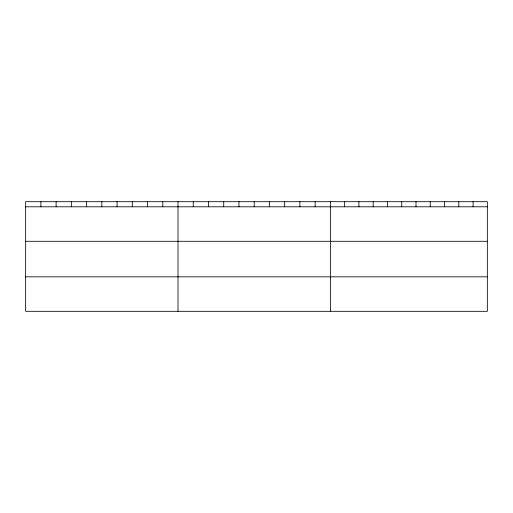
<?xml version="1.0" encoding="UTF-8"?>
<svg xmlns="http://www.w3.org/2000/svg" width="513" height="513" viewBox="0 0 513 513"><rect width="100%" height="100%" fill="white"/><g stroke="black" fill="none" stroke-linecap="round" stroke-linejoin="round"><path stroke-width="0.77" d="M487.35 241.29L487.35 201.686L25.65 201.686L25.65 311.314L487.35 311.314L487.35 241.29L25.65 241.29M25.65 206.797L487.35 206.797M25.65 276.828L487.35 276.828M473.082 201.686L473.082 206.797M458.808 201.686L458.808 206.797M444.54 201.686L444.54 206.797M430.266 201.686L430.266 206.797M415.998 201.686L415.998 206.797M401.724 201.686L401.724 206.797M387.456 201.686L387.456 206.797M373.182 201.686L373.182 206.797M358.914 201.686L358.914 206.797M344.64 201.686L344.64 206.797M330.372 201.686L330.372 311.314M315.136 201.686L315.136 206.797M299.9 201.686L299.9 206.797M284.664 201.686L284.664 206.797M269.428 201.686L269.428 206.797M254.191 201.686L254.191 206.797M238.955 201.686L238.955 206.797M223.719 201.686L223.719 206.797M208.483 201.686L208.483 206.797M193.247 201.686L193.247 206.797M178.011 201.686L178.011 311.314M162.775 201.686L162.775 206.797M147.539 201.686L147.539 206.797M132.303 201.686L132.303 206.797M117.067 201.686L117.067 206.797M101.831 201.686L101.831 206.797M86.594 201.686L86.594 206.797M71.358 201.686L71.358 206.797M56.122 201.686L56.122 206.797M40.886 201.686L40.886 206.797"/></g></svg>
